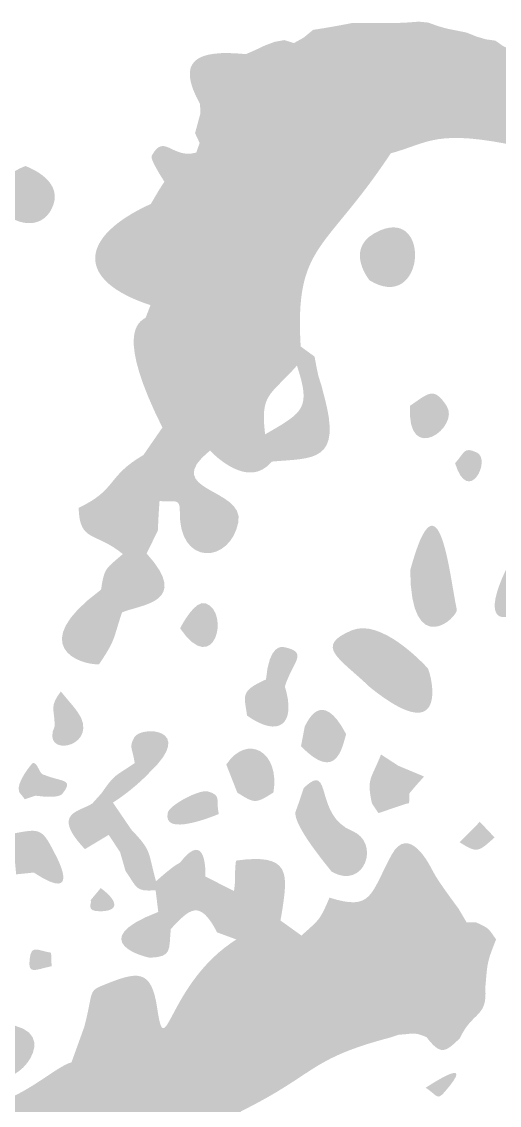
# Model space of a CAD drawing. Header units: millimetres. Extents: x 1061 to 1250, y 28 to 134.
# Drawn here: x 1228.45 to 1236.63, y 90.55 to 109.13 of the extents above; entities that cross this region are included whole.
import ezdxf

# ---------------------------------------------------------------- set-up
doc = ezdxf.new("R2010")
doc.units = ezdxf.units.MM

msp = doc.modelspace()

# ---------------------------------------------------------------- hatches: boundary and pattern name
at = {"true_color": 0x080808, "transparency": 33554687}
h = msp.add_hatch(color=18, dxfattribs=at)
edge = h.paths.add_edge_path(flags=0)
edge.add_spline(control_points=[(1232.962, 107.87), (1232.962, 107.87), (1232.538, 107.278), (1232.538, 107.278), (1232.074, 106.632), (1232.58, 106.185), (1231.799, 106.049), (1231.217, 105.949), (1231.233, 106.107), (1230.661, 106.007), (1230.661, 106.007), (1230.81, 106.26), (1230.81, 106.26), (1230.81, 106.26), (1230.893, 106.387), (1230.893, 106.387), (1230.644, 106.781), (1230.664, 106.815), (1230.685, 106.85), (1230.9, 107.22), (1231.023, 106.772), (1231.44, 106.887), (1231.44, 106.887), (1231.497, 107.053), (1231.497, 107.053), (1231.497, 107.053), (1231.419, 107.22), (1231.419, 107.22), (1231.419, 107.22), (1231.509, 107.553), (1231.509, 107.553), (1231.509, 107.553), (1231.505, 107.719), (1231.505, 107.719), (1231.087, 108.467), (1231.434, 108.66), (1232.291, 108.575), (1232.291, 108.575), (1232.455, 108.647), (1232.455, 108.647), (1232.455, 108.647), (1232.62, 108.725), (1232.62, 108.725), (1232.62, 108.725), (1232.784, 108.786), (1232.784, 108.786), (1232.784, 108.786), (1232.949, 108.816), (1232.949, 108.816), (1232.949, 108.816), (1233.113, 108.765), (1233.113, 108.765), (1233.113, 108.765), (1233.278, 108.856), (1233.278, 108.856), (1233.278, 108.856), (1233.442, 108.991), (1233.442, 108.991), (1233.442, 108.991), (1233.607, 109.017), (1233.607, 109.017), (1233.607, 109.017), (1233.771, 109.045), (1233.771, 109.045), (1233.771, 109.045), (1233.936, 109.075), (1233.936, 109.075), (1233.936, 109.075), (1234.1, 109.106), (1234.1, 109.106), (1234.1, 109.106), (1234.265, 109.111), (1234.265, 109.111), (1234.265, 109.111), (1234.923, 109.111), (1234.923, 109.111), (1234.923, 109.111), (1235.087, 109.119), (1235.087, 109.119), (1235.087, 109.119), (1235.252, 109.132), (1235.252, 109.132), (1235.252, 109.132), (1235.417, 109.116), (1235.417, 109.116), (1235.417, 109.116), (1235.581, 109.056), (1235.581, 109.056), (1235.581, 109.056), (1235.746, 109.01), (1235.746, 109.01), (1235.746, 109.01), (1235.91, 108.978), (1235.91, 108.978), (1235.91, 108.978), (1236.075, 108.944), (1236.075, 108.944), (1236.075, 108.944), (1236.239, 108.878), (1236.239, 108.878), (1236.239, 108.878), (1236.404, 108.829), (1236.404, 108.829), (1236.404, 108.829), (1236.568, 108.806), (1236.568, 108.806), (1236.568, 108.806), (1236.691, 108.719), (1236.691, 108.719), (1236.691, 108.719), (1236.897, 108.612), (1236.897, 108.612), (1236.897, 108.612), (1237.062, 108.517), (1237.062, 108.517), (1237.062, 108.517), (1237.226, 108.465), (1237.226, 108.465), (1237.226, 108.465), (1237.391, 108.423), (1237.391, 108.423), (1237.391, 108.423), (1237.555, 108.329), (1237.555, 108.329), (1237.555, 108.329), (1237.663, 108.219), (1237.663, 108.219), (1237.663, 108.219), (1237.884, 108.078), (1237.884, 108.078), (1237.884, 108.078), (1238.049, 108.008), (1238.049, 108.008), (1238.049, 108.008), (1238.204, 107.886), (1238.204, 107.886), (1238.204, 107.886), (1238.378, 107.806), (1238.378, 107.806), (1238.378, 107.806), (1238.48, 107.719), (1238.48, 107.719), (1238.48, 107.719), (1238.707, 107.558), (1238.707, 107.558), (1238.707, 107.558), (1238.871, 107.392), (1238.871, 107.392), (1238.871, 107.392), (1238.826, 107.156), (1238.826, 107.156), (1236.651, 107.719), (1236.658, 108.777), (1233.611, 108.536), (1233.551, 108.532), (1233.632, 108.38), (1232.949, 108.181), (1232.925, 108.174), (1232.949, 108.181), (1232.962, 107.87)], knot_values=[0, 0, 0, 0, 1, 1, 1, 2, 2, 2, 3, 3, 3, 4, 4, 4, 5, 5, 5, 6, 6, 6, 7, 7, 7, 8, 8, 8, 9, 9, 9, 10, 10, 10, 11, 11, 11, 12, 12, 12, 13, 13, 13, 14, 14, 14, 15, 15, 15, 16, 16, 16, 17, 17, 17, 18, 18, 18, 19, 19, 19, 20, 20, 20, 21, 21, 21, 22, 22, 22, 23, 23, 23, 24, 24, 24, 25, 25, 25, 26, 26, 26, 27, 27, 27, 28, 28, 28, 29, 29, 29, 30, 30, 30, 31, 31, 31, 32, 32, 32, 33, 33, 33, 34, 34, 34, 35, 35, 35, 36, 36, 36, 37, 37, 37, 38, 38, 38, 39, 39, 39, 40, 40, 40, 41, 41, 41, 42, 42, 42, 43, 43, 43, 44, 44, 44, 45, 45, 45, 46, 46, 46, 47, 47, 47, 48, 48, 48, 49, 49, 49, 50, 50, 50, 51, 51, 51, 52, 52, 52, 53, 53, 53, 53], degree=3, periodic=1)
h = msp.add_hatch(color=18, dxfattribs=at)
edge = h.paths.add_edge_path(flags=0)
edge.add_spline(control_points=[(1232.962, 107.87), (1232.949, 108.181), (1232.925, 108.174), (1232.949, 108.181), (1233.632, 108.38), (1233.551, 108.532), (1233.611, 108.536), (1236.658, 108.777), (1236.651, 107.719), (1238.826, 107.156), (1238.826, 107.156), (1239.329, 106.686), (1239.329, 106.686), (1239.368, 106.387), (1239.582, 106.192), (1239.617, 106.16), (1239.687, 106.007), (1239.686, 106.044), (1239.742, 105.888), (1239.777, 105.789), (1240.885, 106.104), (1240.198, 105.375), (1239.406, 105.396), (1239.325, 105.082), (1238.733, 105.589), (1238.733, 105.589), (1238.207, 105.808), (1238.207, 105.808), (1238.466, 106.1), (1238.388, 106.112), (1238.292, 106.473), (1238.529, 106.677), (1238.599, 106.721), (1238.378, 106.957), (1238.378, 106.957), (1238.213, 107.016), (1238.213, 107.016), (1237.932, 106.799), (1237.96, 106.758), (1237.592, 106.776), (1237.592, 106.776), (1237.038, 106.98), (1237.038, 106.98), (1235.536, 107.308), (1235.437, 107.053), (1234.774, 106.875), (1234.774, 106.875), (1234.584, 107.053), (1234.584, 107.053), (1234.584, 107.053), (1234.666, 107.22), (1234.666, 107.22), (1236.004, 107.866), (1234.245, 108.268), (1232.962, 107.87)], knot_values=[0, 0, 0, 0, 1, 1, 1, 2, 2, 2, 3, 3, 3, 4, 4, 4, 5, 5, 5, 6, 6, 6, 7, 7, 7, 8, 8, 8, 9, 9, 9, 10, 10, 10, 11, 11, 11, 12, 12, 12, 13, 13, 13, 14, 14, 14, 15, 15, 15, 16, 16, 16, 17, 17, 17, 18, 18, 18, 18], degree=3, periodic=1)
h = msp.add_hatch(color=18, dxfattribs=at)
edge = h.paths.add_edge_path(flags=0)
edge.add_spline(control_points=[(1232.962, 107.87), (1234.245, 108.268), (1236.004, 107.866), (1234.666, 107.22), (1234.666, 107.22), (1234.584, 107.053), (1234.584, 107.053), (1234.584, 107.053), (1234.774, 106.875), (1234.774, 106.875), (1233.641, 105.162), (1233.127, 105.327), (1233.229, 103.563), (1233.229, 103.563), (1233.165, 103.235), (1233.165, 103.235), (1232.706, 102.714), (1232.533, 102.76), (1232.62, 102.057), (1232.62, 102.057), (1232.734, 101.589), (1232.734, 101.589), (1232.332, 101.099), (1231.735, 101.716), (1231.675, 101.778), (1231.675, 101.778), (1231.485, 102.556), (1231.485, 102.556), (1231.414, 103.472), (1231.239, 103.554), (1231.872, 104.228), (1231.995, 104.404), (1231.975, 104.392), (1232.1, 104.553), (1232.911, 105.595), (1231.648, 104.33), (1230.655, 104.271), (1229.36, 104.694), (1229.421, 105.442), (1230.661, 106.007), (1231.233, 106.107), (1231.217, 105.949), (1231.799, 106.049), (1232.58, 106.185), (1232.074, 106.632), (1232.538, 107.278), (1232.538, 107.278), (1232.962, 107.87), (1232.962, 107.87)], knot_values=[0, 0, 0, 0, 1, 1, 1, 2, 2, 2, 3, 3, 3, 4, 4, 4, 5, 5, 5, 6, 6, 6, 7, 7, 7, 8, 8, 8, 9, 9, 9, 10, 10, 10, 11, 11, 11, 12, 12, 12, 13, 13, 13, 14, 14, 14, 15, 15, 15, 16, 16, 16, 16], degree=3, periodic=1)
h = msp.add_hatch(color=18, dxfattribs=at)
edge = h.paths.add_edge_path(flags=0)
edge.add_spline(control_points=[(1228.509, 106.657), (1228.573, 106.633), (1229.21, 106.394), (1228.955, 105.911), (1228.602, 105.239), (1227.34, 106.179), (1228.509, 106.657)], knot_values=[0, 0, 0, 0, 1, 1, 1, 2, 2, 2, 2], degree=3, periodic=1)
h = msp.add_hatch(color=18, dxfattribs=at)
edge = h.paths.add_edge_path(flags=0)
edge.add_spline(control_points=[(1234.408, 104.698), (1234.366, 104.754), (1233.966, 105.289), (1234.594, 105.554), (1235.477, 105.926), (1235.349, 104.119), (1234.408, 104.698)], knot_values=[0, 0, 0, 0, 1, 1, 1, 2, 2, 2, 2], degree=3, periodic=1)
h = msp.add_hatch(color=18, dxfattribs=at)
edge = h.paths.add_edge_path(flags=0)
edge.add_spline(control_points=[(1230.655, 104.271), (1231.648, 104.33), (1232.911, 105.595), (1232.1, 104.553), (1231.975, 104.392), (1231.995, 104.404), (1231.872, 104.228), (1231.239, 103.554), (1231.414, 103.472), (1231.485, 102.556), (1231.385, 102.477), (1231.392, 102.49), (1230.859, 102.173), (1230.063, 103.763), (1230.441, 103.98), (1230.572, 104.056), (1230.572, 104.056), (1230.655, 104.271), (1230.655, 104.271)], knot_values=[0, 0, 0, 0, 1, 1, 1, 2, 2, 2, 3, 3, 3, 4, 4, 4, 5, 5, 5, 6, 6, 6, 6], degree=3, periodic=1)
h = msp.add_hatch(color=18, dxfattribs=at)
edge = h.paths.add_edge_path(flags=0)
edge.add_spline(control_points=[(1233.229, 103.563), (1233.229, 103.563), (1233.467, 103.39), (1233.467, 103.39), (1233.467, 103.39), (1233.498, 103.223), (1233.498, 103.223), (1233.498, 103.223), (1233.533, 103.056), (1233.533, 103.056), (1233.533, 103.056), (1233.586, 102.89), (1233.586, 102.89), (1233.586, 102.89), (1233.629, 102.723), (1233.629, 102.723), (1233.947, 101.572), (1233.452, 101.653), (1232.734, 101.589), (1232.734, 101.589), (1232.62, 102.057), (1232.62, 102.057), (1233.292, 102.441), (1233.404, 102.507), (1233.165, 103.235), (1233.165, 103.235), (1233.229, 103.563), (1233.229, 103.563)], knot_values=[0, 0, 0, 0, 1, 1, 1, 2, 2, 2, 3, 3, 3, 4, 4, 4, 5, 5, 5, 6, 6, 6, 7, 7, 7, 8, 8, 8, 9, 9, 9, 9], degree=3, periodic=1)
h = msp.add_hatch(color=18, dxfattribs=at)
edge = h.paths.add_edge_path(flags=0)
edge.add_spline(control_points=[(1235.104, 102.546), (1235.431, 102.769), (1235.508, 102.876), (1235.729, 102.548), (1235.974, 102.184), (1235.039, 101.498), (1235.104, 102.546)], knot_values=[0, 0, 0, 0, 1, 1, 1, 2, 2, 2, 2], degree=3, periodic=1)
h = msp.add_hatch(color=18, dxfattribs=at)
edge = h.paths.add_edge_path(flags=0)
edge.add_spline(control_points=[(1231.485, 102.556), (1231.485, 102.556), (1231.675, 101.778), (1231.675, 101.778), (1230.803, 101.077), (1232.275, 101.142), (1232.161, 100.551), (1232.022, 99.835), (1231.136, 99.79), (1231.158, 100.729), (1231.164, 100.983), (1231.065, 100.884), (1230.81, 100.913), (1230.81, 100.913), (1230.675, 100.901), (1230.675, 100.901), (1230.665, 100.965), (1230.594, 101.397), (1230.534, 101.702), (1230.534, 101.702), (1230.859, 102.173), (1230.859, 102.173), (1231.392, 102.49), (1231.385, 102.477), (1231.485, 102.556)], knot_values=[0, 0, 0, 0, 1, 1, 1, 2, 2, 2, 3, 3, 3, 4, 4, 4, 5, 5, 5, 6, 6, 6, 7, 7, 7, 8, 8, 8, 8], degree=3, periodic=1)
h = msp.add_hatch(color=18, dxfattribs=at)
edge = h.paths.add_edge_path(flags=0)
edge.add_spline(control_points=[(1235.876, 101.561), (1236.047, 101.754), (1236.025, 101.848), (1236.25, 101.744), (1236.504, 101.626), (1236.108, 100.816), (1235.876, 101.561)], knot_values=[0, 0, 0, 0, 1, 1, 1, 2, 2, 2, 2], degree=3, periodic=1)
h = msp.add_hatch(color=18, dxfattribs=at)
edge = h.paths.add_edge_path(flags=0)
edge.add_spline(control_points=[(1230.534, 101.702), (1230.594, 101.397), (1230.665, 100.965), (1230.675, 100.901), (1230.675, 100.901), (1230.474, 100.744), (1230.474, 100.744), (1230.175, 100.455), (1230.294, 100.427), (1230.326, 100.025), (1230.326, 100.025), (1230.18, 100.004), (1230.18, 100.004), (1229.709, 100.394), (1229.44, 100.196), (1229.423, 100.797), (1230.089, 101.111), (1229.896, 101.33), (1230.534, 101.702)], knot_values=[0, 0, 0, 0, 1, 1, 1, 2, 2, 2, 3, 3, 3, 4, 4, 4, 5, 5, 5, 6, 6, 6, 6], degree=3, periodic=1)
h = msp.add_hatch(color=18, dxfattribs=at)
edge = h.paths.add_edge_path(flags=0)
edge.add_spline(control_points=[(1235.107, 99.726), (1235.605, 101.567), (1235.787, 99.567), (1235.905, 99.059), (1235.938, 98.919), (1235.114, 98.168), (1235.107, 99.726)], knot_values=[0, 0, 0, 0, 1, 1, 1, 2, 2, 2, 2], degree=3, periodic=1)
h = msp.add_hatch(color=18, dxfattribs=at)
edge = h.paths.add_edge_path(flags=0)
edge.add_spline(control_points=[(1230.675, 100.901), (1230.675, 100.901), (1230.81, 100.913), (1230.81, 100.913), (1230.776, 100.439), (1230.788, 100.443), (1230.779, 100.403), (1230.779, 100.403), (1230.474, 100.744), (1230.474, 100.744), (1230.474, 100.744), (1230.675, 100.901), (1230.675, 100.901)], knot_values=[0, 0, 0, 0, 1, 1, 1, 2, 2, 2, 3, 3, 3, 4, 4, 4, 4], degree=3, periodic=1)
h = msp.add_hatch(color=18, dxfattribs=at)
edge = h.paths.add_edge_path(flags=0)
edge.add_spline(control_points=[(1230.474, 100.744), (1230.474, 100.744), (1230.779, 100.403), (1230.779, 100.403), (1230.779, 100.403), (1230.589, 100.013), (1230.589, 100.013), (1230.589, 100.013), (1230.326, 100.025), (1230.326, 100.025), (1230.294, 100.427), (1230.175, 100.455), (1230.474, 100.744)], knot_values=[0, 0, 0, 0, 1, 1, 1, 2, 2, 2, 3, 3, 3, 4, 4, 4, 4], degree=3, periodic=1)
h = msp.add_hatch(color=18, dxfattribs=at)
edge = h.paths.add_edge_path(flags=0)
edge.add_spline(control_points=[(1237.764, 100.711), (1237.546, 100.438), (1237.556, 100.377), (1237.456, 100.414), (1236.461, 100.79), (1237.73, 100.713), (1237.764, 100.711)], knot_values=[0, 0, 0, 0, 1, 1, 1, 2, 2, 2, 2], degree=3, periodic=1)
h = msp.add_hatch(color=18, dxfattribs=at)
edge = h.paths.add_edge_path(flags=0)
edge.add_spline(control_points=[(1230.18, 100.004), (1230.18, 100.004), (1230.326, 100.025), (1230.326, 100.025), (1230.326, 100.025), (1230.589, 100.013), (1230.589, 100.013), (1231.358, 99.166), (1230.482, 99.141), (1230.167, 99.003), (1229.92, 99.152), (1229.941, 99.138), (1229.808, 99.394), (1229.863, 99.777), (1229.892, 99.749), (1230.18, 100.004)], knot_values=[0, 0, 0, 0, 1, 1, 1, 2, 2, 2, 3, 3, 3, 4, 4, 4, 5, 5, 5, 5], degree=3, periodic=1)
h = msp.add_hatch(color=18, dxfattribs=at)
edge = h.paths.add_edge_path(flags=0)
edge.add_spline(control_points=[(1237.31, 99.828), (1237.335, 99.767), (1237.882, 99.21), (1236.746, 98.927), (1236.684, 98.912), (1236.351, 98.891), (1236.743, 99.726), (1236.993, 99.456), (1237.026, 99.599), (1237.31, 99.828)], knot_values=[0, 0, 0, 0, 1, 1, 1, 2, 2, 2, 3, 3, 3, 3], degree=3, periodic=1)
h = msp.add_hatch(color=18, dxfattribs=at)
edge = h.paths.add_edge_path(flags=0)
edge.add_spline(control_points=[(1229.808, 99.394), (1229.941, 99.138), (1229.92, 99.152), (1230.167, 99.003), (1230.009, 98.535), (1230.063, 98.542), (1229.773, 98.115), (1229.465, 98.093), (1228.491, 98.42), (1229.808, 99.394)], knot_values=[0, 0, 0, 0, 1, 1, 1, 2, 2, 2, 3, 3, 3, 3], degree=3, periodic=1)
h = msp.add_hatch(color=18, dxfattribs=at)
edge = h.paths.add_edge_path(flags=0)
edge.add_spline(control_points=[(1231.162, 98.73), (1231.185, 98.773), (1231.419, 99.228), (1231.602, 99.159), (1232.029, 98.997), (1231.747, 97.87), (1231.162, 98.73)], knot_values=[0, 0, 0, 0, 1, 1, 1, 2, 2, 2, 2], degree=3, periodic=1)
h = msp.add_hatch(color=18, dxfattribs=at)
edge = h.paths.add_edge_path(flags=0)
edge.add_spline(control_points=[(1234.42, 97.717), (1233.904, 98.215), (1233.446, 98.421), (1234.108, 98.697), (1234.607, 98.904), (1235.325, 98.135), (1235.404, 98.05), (1235.461, 97.989), (1235.816, 96.599), (1234.42, 97.717)], knot_values=[0, 0, 0, 0, 1, 1, 1, 2, 2, 2, 3, 3, 3, 3], degree=3, periodic=1)
h = msp.add_hatch(color=18, dxfattribs=at)
edge = h.paths.add_edge_path(flags=0)
edge.add_spline(control_points=[(1232.634, 97.853), (1232.69, 98.461), (1232.903, 98.416), (1232.952, 98.406), (1233.369, 98.318), (1233.094, 98.16), (1232.958, 97.734), (1232.958, 97.734), (1232.634, 97.853), (1232.634, 97.853)], knot_values=[0, 0, 0, 0, 1, 1, 1, 2, 2, 2, 3, 3, 3, 3], degree=3, periodic=1)
h = msp.add_hatch(color=18, dxfattribs=at)
edge = h.paths.add_edge_path(flags=0)
edge.add_spline(control_points=[(1232.634, 97.853), (1232.634, 97.853), (1232.958, 97.734), (1232.958, 97.734), (1233.159, 97.085), (1232.857, 96.844), (1232.309, 97.235), (1232.273, 97.558), (1232.167, 97.649), (1232.634, 97.853)], knot_values=[0, 0, 0, 0, 1, 1, 1, 2, 2, 2, 3, 3, 3, 3], degree=3, periodic=1)
h = msp.add_hatch(color=18, dxfattribs=at)
edge = h.paths.add_edge_path(flags=0)
edge.add_spline(control_points=[(1233.299, 97.047), (1233.336, 97.106), (1233.583, 97.733), (1234.009, 96.915), (1233.939, 96.696), (1233.847, 96.078), (1233.235, 96.709), (1233.235, 96.709), (1233.299, 97.047), (1233.299, 97.047)], knot_values=[0, 0, 0, 0, 1, 1, 1, 2, 2, 2, 3, 3, 3, 3], degree=3, periodic=1)
h = msp.add_hatch(color=18, dxfattribs=at)
edge = h.paths.add_edge_path(flags=0)
edge.add_spline(control_points=[(1229.118, 97.648), (1229.369, 97.343), (1229.359, 97.376), (1229.464, 97.199), (1229.205, 97.145), (1229.225, 97.189), (1229.014, 97.055), (1229.005, 97.374), (1228.924, 97.387), (1229.118, 97.648)], knot_values=[0, 0, 0, 0, 1, 1, 1, 2, 2, 2, 3, 3, 3, 3], degree=3, periodic=1)
h = msp.add_hatch(color=18, dxfattribs=at)
edge = h.paths.add_edge_path(flags=0)
edge.add_spline(control_points=[(1229.464, 97.199), (1229.704, 96.668), (1228.763, 96.515), (1229.014, 97.055), (1229.225, 97.189), (1229.205, 97.145), (1229.464, 97.199)], knot_values=[0, 0, 0, 0, 1, 1, 1, 2, 2, 2, 2], degree=3, periodic=1)
h = msp.add_hatch(color=18, dxfattribs=at)
edge = h.paths.add_edge_path(flags=0)
edge.add_spline(control_points=[(1230.385, 96.42), (1230.342, 96.694), (1230.281, 96.691), (1230.381, 96.866), (1230.49, 97.059), (1231.446, 97.027), (1230.643, 96.264), (1230.643, 96.264), (1230.385, 96.42), (1230.385, 96.42)], knot_values=[0, 0, 0, 0, 1, 1, 1, 2, 2, 2, 3, 3, 3, 3], degree=3, periodic=1)
h = msp.add_hatch(color=18, dxfattribs=at)
edge = h.paths.add_edge_path(flags=0)
edge.add_spline(control_points=[(1231.954, 96.395), (1232.314, 96.936), (1232.881, 96.617), (1232.762, 95.916), (1232.448, 95.715), (1232.437, 95.731), (1232.143, 95.913), (1232.143, 95.913), (1231.954, 96.395), (1231.954, 96.395)], knot_values=[0, 0, 0, 0, 1, 1, 1, 2, 2, 2, 3, 3, 3, 3], degree=3, periodic=1)
h = msp.add_hatch(color=18, dxfattribs=at)
edge = h.paths.add_edge_path(flags=0)
edge.add_spline(control_points=[(1233.135, 95.567), (1233.283, 95.974), (1233.268, 95.982), (1233.295, 96.007), (1233.779, 96.454), (1233.45, 95.524), (1234.112, 95.257), (1234.601, 95.059), (1234.331, 94.237), (1233.762, 94.556), (1233.166, 95.289), (1233.146, 95.473), (1233.135, 95.567)], knot_values=[0, 0, 0, 0, 1, 1, 1, 2, 2, 2, 3, 3, 3, 4, 4, 4, 4], degree=3, periodic=1)
h = msp.add_hatch(color=18, dxfattribs=at)
edge = h.paths.add_edge_path(flags=0)
edge.add_spline(control_points=[(1234.606, 96.568), (1234.606, 96.568), (1234.905, 96.373), (1234.905, 96.373), (1235.05, 96.152), (1235.067, 96.174), (1235.094, 95.902), (1235.094, 95.902), (1235.088, 95.73), (1235.088, 95.73), (1235.03, 95.726), (1235.034, 95.721), (1234.562, 95.562), (1234.562, 95.562), (1234.451, 95.729), (1234.451, 95.729), (1234.353, 96.169), (1234.445, 96.148), (1234.606, 96.568)], knot_values=[0, 0, 0, 0, 1, 1, 1, 2, 2, 2, 3, 3, 3, 4, 4, 4, 5, 5, 5, 6, 6, 6, 6], degree=3, periodic=1)
h = msp.add_hatch(color=18, dxfattribs=at)
edge = h.paths.add_edge_path(flags=0)
edge.add_spline(control_points=[(1228.838, 96.216), (1228.671, 95.892), (1228.7, 95.884), (1228.68, 95.861), (1228.68, 95.861), (1228.499, 95.799), (1228.499, 95.799), (1228.477, 95.849), (1228.424, 95.88), (1228.402, 95.931), (1228.341, 96.074), (1228.627, 96.425), (1228.641, 96.424), (1228.735, 96.416), (1228.743, 96.224), (1228.838, 96.216)], knot_values=[0, 0, 0, 0, 1, 1, 1, 2, 2, 2, 3, 3, 3, 4, 4, 4, 5, 5, 5, 5], degree=3, periodic=1)
h = msp.add_hatch(color=18, dxfattribs=at)
edge = h.paths.add_edge_path(flags=0)
edge.add_spline(control_points=[(1230.385, 96.42), (1230.385, 96.42), (1230.643, 96.264), (1230.643, 96.264), (1230.361, 95.966), (1230.066, 95.778), (1230.011, 95.742), (1230.011, 95.742), (1229.818, 95.906), (1229.818, 95.906), (1230.043, 96.237), (1230.059, 96.198), (1230.385, 96.42)], knot_values=[0, 0, 0, 0, 1, 1, 1, 2, 2, 2, 3, 3, 3, 4, 4, 4, 4], degree=3, periodic=1)
h = msp.add_hatch(color=18, dxfattribs=at)
edge = h.paths.add_edge_path(flags=0)
edge.add_spline(control_points=[(1234.905, 96.373), (1234.905, 96.373), (1235.335, 96.194), (1235.335, 96.194), (1235.34, 96.164), (1235.335, 96.194), (1235.094, 95.902), (1235.067, 96.174), (1235.05, 96.152), (1234.905, 96.373)], knot_values=[0, 0, 0, 0, 1, 1, 1, 2, 2, 2, 3, 3, 3, 3], degree=3, periodic=1)
h = msp.add_hatch(color=18, dxfattribs=at)
edge = h.paths.add_edge_path(flags=0)
edge.add_spline(control_points=[(1228.838, 96.216), (1229.131, 96.097), (1229.344, 96.149), (1229.152, 95.904), (1229.129, 95.873), (1229.079, 95.81), (1228.68, 95.861), (1228.7, 95.884), (1228.671, 95.892), (1228.838, 96.216)], knot_values=[0, 0, 0, 0, 1, 1, 1, 2, 2, 2, 3, 3, 3, 3], degree=3, periodic=1)
h = msp.add_hatch(color=18, dxfattribs=at)
edge = h.paths.add_edge_path(flags=0)
edge.add_spline(control_points=[(1229.818, 95.906), (1229.818, 95.906), (1230.011, 95.742), (1230.011, 95.742), (1230.011, 95.742), (1230.328, 95.277), (1230.328, 95.277), (1230.328, 95.277), (1230.134, 94.892), (1230.134, 94.892), (1230.134, 94.892), (1229.939, 95.189), (1229.939, 95.189), (1229.74, 95.449), (1229.698, 95.407), (1229.659, 95.729), (1229.659, 95.729), (1229.818, 95.906), (1229.818, 95.906)], knot_values=[0, 0, 0, 0, 1, 1, 1, 2, 2, 2, 3, 3, 3, 4, 4, 4, 5, 5, 5, 6, 6, 6, 6], degree=3, periodic=1)
h = msp.add_hatch(color=18, dxfattribs=at)
edge = h.paths.add_edge_path(flags=0)
edge.add_spline(control_points=[(1231.825, 95.547), (1231.76, 95.52), (1230.854, 95.14), (1230.951, 95.569), (1230.982, 95.705), (1231.5, 95.975), (1231.64, 95.934), (1231.882, 95.863), (1231.77, 95.79), (1231.825, 95.547)], knot_values=[0, 0, 0, 0, 1, 1, 1, 2, 2, 2, 3, 3, 3, 3], degree=3, periodic=1)
h = msp.add_hatch(color=18, dxfattribs=at)
edge = h.paths.add_edge_path(flags=0)
edge.add_spline(control_points=[(1229.659, 95.729), (1229.698, 95.407), (1229.74, 95.449), (1229.939, 95.189), (1229.939, 95.189), (1229.531, 94.944), (1229.531, 94.944), (1228.928, 95.578), (1229.458, 95.587), (1229.659, 95.729)], knot_values=[0, 0, 0, 0, 1, 1, 1, 2, 2, 2, 3, 3, 3, 3], degree=3, periodic=1)
h = msp.add_hatch(color=18, dxfattribs=at)
edge = h.paths.add_edge_path(flags=0)
edge.add_spline(control_points=[(1235.482, 94.589), (1235.433, 94.491), (1235.268, 94.494), (1235.219, 94.397), (1235.071, 94.099), (1235.579, 93.414), (1234.766, 91.715), (1233.37, 91.349), (1233.503, 91.093), (1232.213, 90.453), (1232.179, 90.42), (1231.978, 90.219), (1231.831, 89.996), (1230.673, 88.998), (1230.813, 88.863), (1229.59, 87.978), (1229.59, 87.978), (1228.819, 87.794), (1228.819, 87.794), (1228.817, 87.793), (1228.819, 87.794), (1227.831, 87.094), (1227.831, 87.094), (1227.756, 86.874), (1227.756, 86.874), (1227.756, 86.874), (1227.793, 86.449), (1227.793, 86.449), (1227.718, 86.421), (1227.756, 86.385), (1226.87, 86.057), (1226.87, 86.057), (1226.703, 86.12), (1226.703, 86.12), (1226.38, 86.666), (1227.067, 86.51), (1227.232, 86.893), (1227.257, 86.951), (1227.462, 87.314), (1227.482, 87.35), (1227.482, 87.35), (1227.364, 87.498), (1227.364, 87.498), (1226.594, 87.258), (1226.49, 87.2), (1226.419, 87.162), (1226.377, 87.138), (1226.249, 87.068), (1225.855, 86.933), (1225.855, 86.933), (1225.397, 86.804), (1225.397, 86.804), (1224.914, 86.747), (1224.96, 86.698), (1224.544, 86.433), (1223.659, 85.872), (1223.495, 86.764), (1222.57, 86.288), (1221.445, 85.92), (1221.389, 86.215), (1220.268, 85.78), (1220.085, 85.773), (1219.085, 85.735), (1218.069, 85.131), (1218.053, 85.1), (1218.068, 85.12), (1217.814, 84.897), (1217.814, 84.897), (1217.484, 84.906), (1217.484, 84.906), (1217.484, 84.906), (1217.316, 85.061), (1217.316, 85.061), (1217.384, 85.667), (1217.499, 85.597), (1217.803, 86.113), (1217.803, 86.113), (1217.993, 86.206), (1217.993, 86.206), (1217.993, 86.206), (1218.07, 86.449), (1218.07, 86.449), (1218.224, 86.711), (1218.18, 86.746), (1218.477, 86.835), (1219.041, 87.004), (1218.685, 87.6), (1219.251, 87.53), (1219.251, 87.53), (1219.466, 86.908), (1219.466, 86.908), (1219.102, 86.532), (1218.747, 86.45), (1219.14, 86.277), (1219.299, 86.208), (1219.289, 86.281), (1219.787, 86.563), (1220.328, 86.842), (1220.358, 86.761), (1220.767, 87.243), (1221.134, 87.676), (1221.389, 86.946), (1223.039, 87.809), (1223.391, 87.993), (1223.103, 88.67), (1224.723, 88.567), (1225.475, 88.423), (1225.452, 88.583), (1226.036, 89.073), (1226.036, 89.073), (1226.446, 89.506), (1226.446, 89.506), (1226.82, 89.828), (1226.759, 89.86), (1226.757, 90.35), (1227.184, 90.62), (1227.178, 90.654), (1227.686, 90.58), (1228.288, 90.492), (1228.993, 91.209), (1229.301, 91.29), (1229.477, 91.204), (1229.448, 91.041), (1229.988, 91.231), (1230.533, 91.424), (1229.938, 91.487), (1229.521, 91.9), (1229.669, 92.469), (1229.591, 92.508), (1229.809, 92.598), (1230.44, 92.857), (1230.67, 92.908), (1230.772, 92.206), (1230.914, 91.228), (1230.953, 92.655), (1232.127, 93.396), (1232.19, 93.363), (1232.455, 93.224), (1232.949, 93.06), (1232.949, 93.06), (1233.11, 93.406), (1233.11, 93.406), (1233.11, 93.406), (1233.243, 93.463), (1233.243, 93.463), (1233.547, 93.739), (1233.551, 93.71), (1233.724, 94.113), (1234.455, 93.882), (1234.422, 94.164), (1234.783, 94.839), (1235.085, 95.403), (1235.456, 94.643), (1235.482, 94.589)], knot_values=[0, 0, 0, 0, 1, 1, 1, 2, 2, 2, 3, 3, 3, 4, 4, 4, 5, 5, 5, 6, 6, 6, 7, 7, 7, 8, 8, 8, 9, 9, 9, 10, 10, 10, 11, 11, 11, 12, 12, 12, 13, 13, 13, 14, 14, 14, 15, 15, 15, 16, 16, 16, 17, 17, 17, 18, 18, 18, 19, 19, 19, 20, 20, 20, 21, 21, 21, 22, 22, 22, 23, 23, 23, 24, 24, 24, 25, 25, 25, 26, 26, 26, 27, 27, 27, 28, 28, 28, 29, 29, 29, 30, 30, 30, 31, 31, 31, 32, 32, 32, 33, 33, 33, 34, 34, 34, 35, 35, 35, 36, 36, 36, 37, 37, 37, 38, 38, 38, 39, 39, 39, 40, 40, 40, 41, 41, 41, 42, 42, 42, 43, 43, 43, 44, 44, 44, 45, 45, 45, 46, 46, 46, 47, 47, 47, 48, 48, 48, 49, 49, 49, 50, 50, 50, 51, 51, 51, 51], degree=3, periodic=1)
h = msp.add_hatch(color=18, dxfattribs=at)
edge = h.paths.add_edge_path(flags=0)
edge.add_spline(control_points=[(1228.289, 95.209), (1228.74, 95.294), (1228.793, 95.317), (1229, 94.896), (1228.699, 94.878), (1228.689, 94.851), (1228.654, 94.543), (1228.654, 94.543), (1228.352, 94.512), (1228.352, 94.512), (1228.352, 94.512), (1228.289, 95.209), (1228.289, 95.209)], knot_values=[0, 0, 0, 0, 1, 1, 1, 2, 2, 2, 3, 3, 3, 4, 4, 4, 4], degree=3, periodic=1)
h = msp.add_hatch(color=18, dxfattribs=at)
edge = h.paths.add_edge_path(flags=0)
edge.add_spline(control_points=[(1236.3, 95.413), (1236.3, 95.413), (1236.553, 95.145), (1236.553, 95.145), (1236.283, 94.905), (1236.261, 94.862), (1235.955, 95.063), (1235.955, 95.063), (1236.3, 95.413), (1236.3, 95.413)], knot_values=[0, 0, 0, 0, 1, 1, 1, 2, 2, 2, 3, 3, 3, 3], degree=3, periodic=1)
h = msp.add_hatch(color=18, dxfattribs=at)
edge = h.paths.add_edge_path(flags=0)
edge.add_spline(control_points=[(1230.328, 95.277), (1230.687, 94.905), (1230.611, 94.888), (1230.749, 94.394), (1230.749, 94.394), (1230.743, 94.24), (1230.743, 94.24), (1230.389, 94.21), (1230.426, 94.288), (1230.227, 94.57), (1230.227, 94.57), (1230.134, 94.892), (1230.134, 94.892), (1230.134, 94.892), (1230.328, 95.277), (1230.328, 95.277)], knot_values=[0, 0, 0, 0, 1, 1, 1, 2, 2, 2, 3, 3, 3, 4, 4, 4, 5, 5, 5, 5], degree=3, periodic=1)
h = msp.add_hatch(color=18, dxfattribs=at)
edge = h.paths.add_edge_path(flags=0)
edge.add_spline(control_points=[(1231.166, 94.72), (1231.621, 95.302), (1231.598, 94.515), (1231.597, 94.475), (1231.313, 94.436), (1231.305, 94.463), (1231.166, 94.72)], knot_values=[0, 0, 0, 0, 1, 1, 1, 2, 2, 2, 2], degree=3, periodic=1)
h = msp.add_hatch(color=18, dxfattribs=at)
edge = h.paths.add_edge_path(flags=0)
edge.add_spline(control_points=[(1229, 94.896), (1229.02, 94.862), (1229.519, 93.975), (1228.654, 94.543), (1228.689, 94.851), (1228.699, 94.878), (1229, 94.896)], knot_values=[0, 0, 0, 0, 1, 1, 1, 2, 2, 2, 2], degree=3, periodic=1)
h = msp.add_hatch(color=18, dxfattribs=at)
edge = h.paths.add_edge_path(flags=0)
edge.add_spline(control_points=[(1232.12, 94.748), (1233.056, 94.879), (1233.008, 94.531), (1232.913, 93.893), (1232.415, 93.535), (1232.258, 93.632), (1232.086, 94.226), (1232.127, 94.51), (1232.087, 94.479), (1232.12, 94.748)], knot_values=[0, 0, 0, 0, 1, 1, 1, 2, 2, 2, 3, 3, 3, 3], degree=3, periodic=1)
h = msp.add_hatch(color=18, dxfattribs=at)
edge = h.paths.add_edge_path(flags=0)
edge.add_spline(control_points=[(1231.166, 94.72), (1231.305, 94.463), (1231.313, 94.436), (1231.597, 94.475), (1231.597, 94.475), (1232.086, 94.226), (1232.086, 94.226), (1232.258, 93.632), (1232.415, 93.535), (1232.913, 93.893), (1232.913, 93.893), (1232.883, 93.721), (1232.883, 93.721), (1232.94, 93.508), (1232.924, 93.51), (1233.11, 93.406), (1233.11, 93.406), (1232.949, 93.06), (1232.949, 93.06), (1232.455, 93.224), (1232.19, 93.363), (1232.127, 93.396), (1232.127, 93.396), (1231.797, 93.517), (1231.797, 93.517), (1231.496, 94.101), (1231.322, 93.916), (1231.003, 93.575), (1231.003, 93.575), (1230.788, 93.868), (1230.788, 93.868), (1230.788, 93.868), (1230.743, 94.24), (1230.743, 94.24), (1230.743, 94.24), (1230.749, 94.394), (1230.749, 94.394), (1231.128, 94.732), (1231.14, 94.687), (1231.166, 94.72)], knot_values=[0, 0, 0, 0, 1, 1, 1, 2, 2, 2, 3, 3, 3, 4, 4, 4, 5, 5, 5, 6, 6, 6, 7, 7, 7, 8, 8, 8, 9, 9, 9, 10, 10, 10, 11, 11, 11, 12, 12, 12, 13, 13, 13, 13], degree=3, periodic=1)
h = msp.add_hatch(color=18, dxfattribs=at)
edge = h.paths.add_edge_path(flags=0)
edge.add_spline(control_points=[(1235.482, 94.589), (1235.522, 94.538), (1235.474, 94.545), (1235.936, 93.923), (1235.936, 93.923), (1236.074, 93.688), (1236.074, 93.688), (1236.074, 93.688), (1236.236, 93.689), (1236.236, 93.689), (1235.883, 93.168), (1236.049, 93.132), (1235.951, 92.49), (1235.604, 92.15), (1235.64, 92.155), (1235.386, 91.721), (1235.14, 91.826), (1235.156, 91.769), (1234.914, 91.764), (1234.914, 91.764), (1234.766, 91.715), (1234.766, 91.715), (1235.579, 93.414), (1235.071, 94.099), (1235.219, 94.397), (1235.268, 94.494), (1235.433, 94.491), (1235.482, 94.589)], knot_values=[0, 0, 0, 0, 1, 1, 1, 2, 2, 2, 3, 3, 3, 4, 4, 4, 5, 5, 5, 6, 6, 6, 7, 7, 7, 8, 8, 8, 9, 9, 9, 9], degree=3, periodic=1)
h = msp.add_hatch(color=18, dxfattribs=at)
edge = h.paths.add_edge_path(flags=0)
edge.add_spline(control_points=[(1229.802, 94.277), (1230.079, 94.072), (1230.139, 93.891), (1229.814, 93.879), (1229.513, 93.869), (1229.668, 94.028), (1229.628, 94.069), (1229.628, 94.069), (1229.802, 94.277), (1229.802, 94.277)], knot_values=[0, 0, 0, 0, 1, 1, 1, 2, 2, 2, 3, 3, 3, 3], degree=3, periodic=1)
h = msp.add_hatch(color=18, dxfattribs=at)
edge = h.paths.add_edge_path(flags=0)
edge.add_spline(control_points=[(1230.788, 93.868), (1230.788, 93.868), (1231.003, 93.575), (1231.003, 93.575), (1230.967, 93.213), (1231.029, 93.1), (1230.652, 93.083), (1230.589, 93.08), (1229.482, 93.367), (1230.788, 93.868)], knot_values=[0, 0, 0, 0, 1, 1, 1, 2, 2, 2, 3, 3, 3, 3], degree=3, periodic=1)
h = msp.add_hatch(color=18, dxfattribs=at)
edge = h.paths.add_edge_path(flags=0)
edge.add_spline(control_points=[(1232.883, 93.721), (1232.883, 93.721), (1233.243, 93.463), (1233.243, 93.463), (1233.243, 93.463), (1233.11, 93.406), (1233.11, 93.406), (1232.924, 93.51), (1232.94, 93.508), (1232.883, 93.721)], knot_values=[0, 0, 0, 0, 1, 1, 1, 2, 2, 2, 3, 3, 3, 3], degree=3, periodic=1)
h = msp.add_hatch(color=18, dxfattribs=at)
edge = h.paths.add_edge_path(flags=0)
edge.add_spline(control_points=[(1236.236, 93.689), (1236.468, 93.584), (1236.443, 93.588), (1236.579, 93.397), (1236.413, 92.98), (1236.434, 92.997), (1236.393, 92.563), (1236.176, 92.495), (1236.212, 92.485), (1235.951, 92.49), (1236.049, 93.132), (1235.883, 93.168), (1236.236, 93.689)], knot_values=[0, 0, 0, 0, 1, 1, 1, 2, 2, 2, 3, 3, 3, 4, 4, 4, 4], degree=3, periodic=1)
h = msp.add_hatch(color=18, dxfattribs=at)
edge = h.paths.add_edge_path(flags=0)
edge.add_spline(control_points=[(1228.951, 93.169), (1228.951, 93.169), (1228.96, 92.937), (1228.96, 92.937), (1228.672, 92.879), (1228.554, 92.781), (1228.583, 93.054), (1228.612, 93.316), (1228.705, 93.207), (1228.951, 93.169)], knot_values=[0, 0, 0, 0, 1, 1, 1, 2, 2, 2, 3, 3, 3, 3], degree=3, periodic=1)
h = msp.add_hatch(color=18, dxfattribs=at)
edge = h.paths.add_edge_path(flags=0)
edge.add_spline(control_points=[(1235.951, 92.49), (1236.212, 92.485), (1236.176, 92.495), (1236.393, 92.563), (1236.437, 92.053), (1236.17, 92.166), (1235.959, 91.704), (1235.69, 91.437), (1235.619, 91.424), (1235.386, 91.721), (1235.64, 92.155), (1235.604, 92.15), (1235.951, 92.49)], knot_values=[0, 0, 0, 0, 1, 1, 1, 2, 2, 2, 3, 3, 3, 4, 4, 4, 4], degree=3, periodic=1)
h = msp.add_hatch(color=18, dxfattribs=at)
edge = h.paths.add_edge_path(flags=0)
edge.add_spline(control_points=[(1228.331, 91.917), (1229.198, 91.701), (1228.104, 90.655), (1228.084, 91.226), (1228.07, 91.619), (1228.142, 91.586), (1228.331, 91.917)], knot_values=[0, 0, 0, 0, 1, 1, 1, 2, 2, 2, 2], degree=3, periodic=1)
h = msp.add_hatch(color=18, dxfattribs=at)
edge = h.paths.add_edge_path(flags=0)
edge.add_spline(control_points=[(1229.521, 91.9), (1229.938, 91.487), (1230.533, 91.424), (1229.988, 91.231), (1229.448, 91.041), (1229.477, 91.204), (1229.301, 91.29), (1229.301, 91.29), (1229.521, 91.9), (1229.521, 91.9)], knot_values=[0, 0, 0, 0, 1, 1, 1, 2, 2, 2, 3, 3, 3, 3], degree=3, periodic=1)
h = msp.add_hatch(color=18, dxfattribs=at)
edge = h.paths.add_edge_path(flags=0)
edge.add_spline(control_points=[(1235.372, 90.853), (1235.394, 90.868), (1236.288, 91.463), (1235.697, 90.781), (1235.562, 90.625), (1235.566, 90.732), (1235.372, 90.853)], knot_values=[0, 0, 0, 0, 1, 1, 1, 2, 2, 2, 2], degree=3, periodic=1)

doc.saveas('drawing.dxf')
